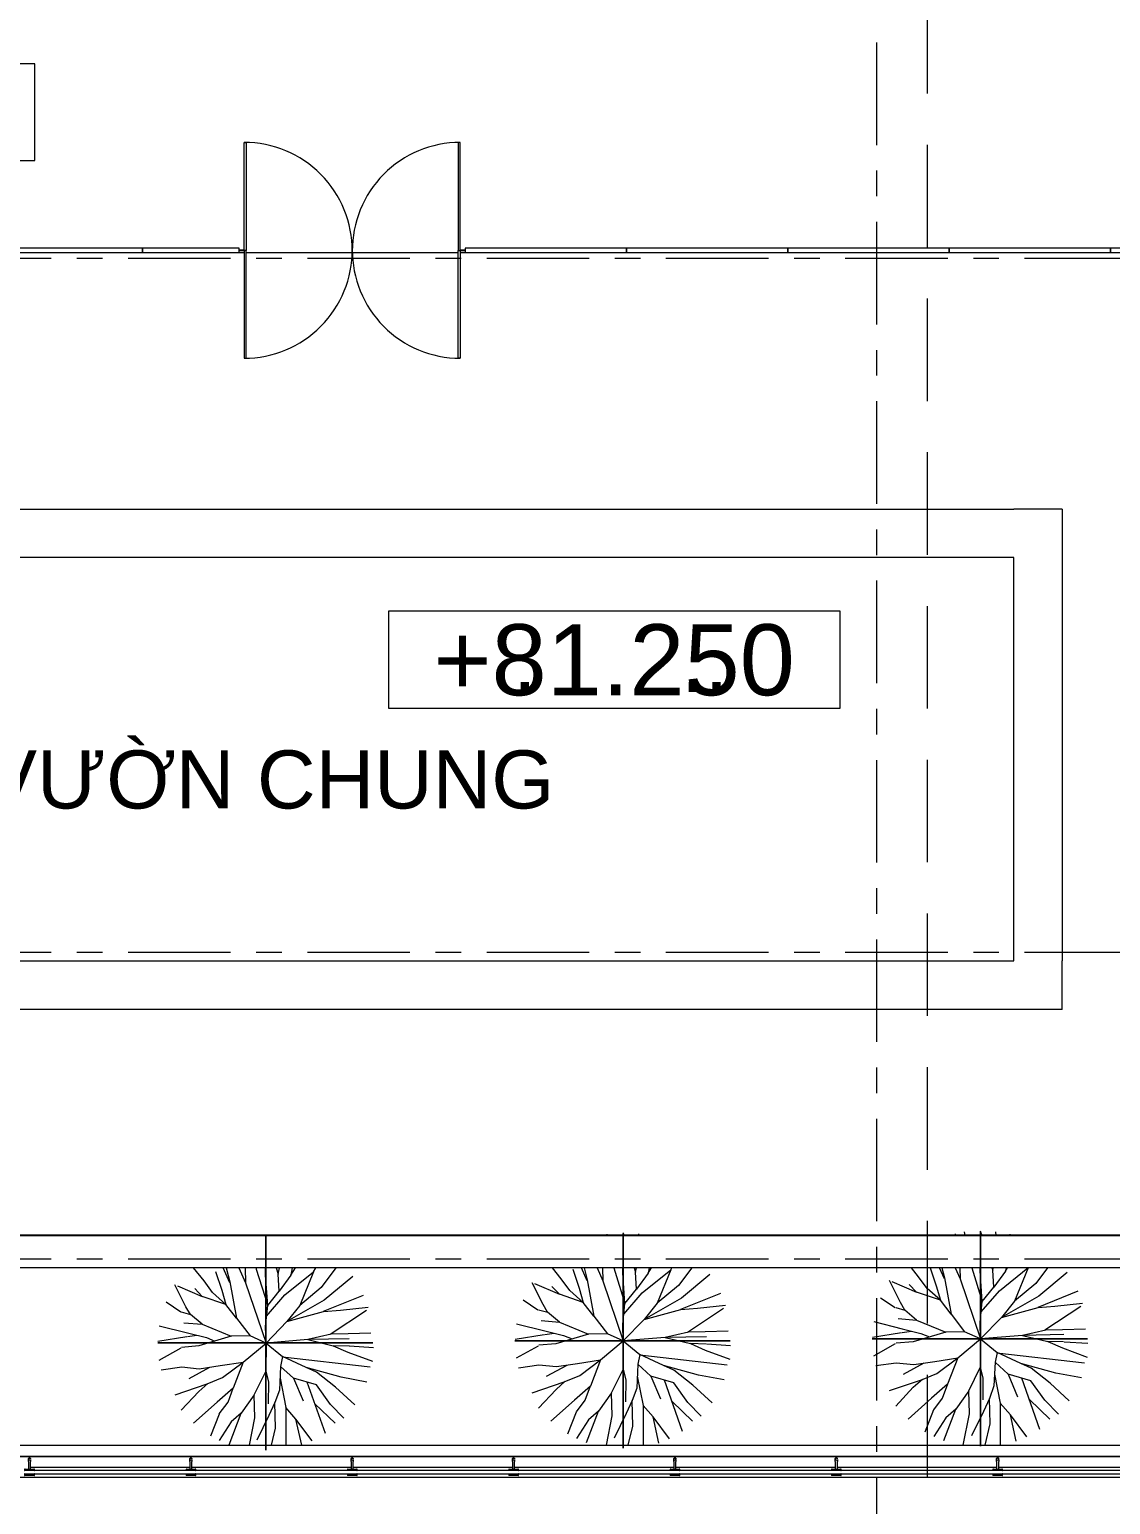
# Model space of a CAD drawing. Header units: millimetres. Extents: x -20144 to 117103, y -11426 to 48263.
# Drawn here: x 82750 to 89451, y 23430 to 32568 of the extents above; entities that cross this region are included whole.
import ezdxf
from ezdxf.enums import TextEntityAlignment as Align

# ---------------------------------------------------------------- set-up
doc = ezdxf.new("R2010")
doc.units = ezdxf.units.MM
doc.linetypes.add('Grid Line', pattern=[22.225, 12.7, -3.175, 3.175, -3.175])
doc.linetypes.add('HIDDEN2', pattern=[4.7625, 3.175, -1.5875])
for name, color, linetype, lineweight in [('CHU', 181, 'Continuous', 5), ('CUA', 31, 'Continuous', 9), ('KI-HIEU-1', 151, 'Continuous', 9), ('KINH', 152, 'Continuous', 5), ('L-SITE', 91, 'Continuous', 5), ('NET THAY 1', 41, 'Continuous', 5), ('NET THAY 2', 55, 'Continuous', 5), ('NET-THAY', 2, 'Continuous', 15), ('TRUC', 225, 'Continuous', 5)]:
    doc.layers.add(name, color=color, linetype=linetype, lineweight=lineweight)
doc.styles.add('Arial', font='arial.ttf', dxfattribs={"height": 476.25})
doc.styles.add('Arial_4', font='arial.ttf', dxfattribs={"height": 360})

# ---------------------------------------------------------------- blocks, each defined once
blk = doc.blocks.new('*U631')
at = {"color": 7, "ltscale": 30, "true_color": 0xffffff, "insert": (520, 350), "char_height": 200, "attachment_point": 5, "bg_fill": 3, "box_fill_scale": 1.25, "bg_fill_color": 256, "bg_fill_true_color": 13158600, "bg_fill_transparency": 0}
blk.add_mtext('\\A1;.      ..', dxfattribs=at)
blk.add_lwpolyline([(-200, 200), (1200, 200), (1200, 500), (-200, 500)], close=True)
at = {"color": 7, "style": 'Arial'}
blk.add_attdef('±0.000', text='', height=220, dxfattribs=at).set_placement((500, 350), align=Align.MIDDLE)
blk = doc.blocks.new('Railing - NBS_RailInfillPnl_Post-721024-MẶT BẰNG TẦNG 23')
at = {"layer": 'NET THAY 2'}
for p, q in [((-13, -5), (-13, 5)), ((13, 5), (13, -5))]:
    blk.add_line(p, q, dxfattribs=at)
blk = doc.blocks.new('Railing - Railing-541580-MẶT BẰNG TẦNG 23')
at = {"layer": 'NET THAY 1'}
for p, q in [((22750.5, 23726.9), (5825.3, 23726.9)), ((5825.3, 23726.9), (22750.5, 23726.9)), ((5825.3, 23599.9), (22750.5, 23599.9)), ((12743.8, 23659.9), (11757.1, 23659.9)), ((13743.8, 23659.9), (12757.1, 23659.9)), ((14743.8, 23659.9), (13757.1, 23659.9)), ((15743.8, 23659.9), (14757.1, 23659.9)), ((16743.8, 23659.9), (15757.1, 23659.9)), ((17743.8, 23659.9), (16757.1, 23659.9)), ((18743.8, 23659.9), (17757.1, 23659.9))]:
    blk.add_line(p, q, dxfattribs=at)
at = {"rotation": 270}
for p in [(12172.3, 23629.9), (14287.9, 23629.9), (16403.6, 23629.9)]:
    blk.add_blockref('Railing - NBS_RailInfillPnl_Post-721024-MẶT BẰNG TẦNG 23', p, dxfattribs=at)
blk = doc.blocks.new('Top Rail Type - Top Rail_Internal_-541583-MẶT BẰNG TẦNG 23')
at = {"layer": 'NET THAY 1'}
for p, q in [((12724.5, 23640.7), (11776.5, 23640.7)), ((11779.5, 23619.2), (12721.5, 23619.2)), ((13724.5, 23640.7), (12776.5, 23640.7)), ((12779.5, 23619.2), (13721.5, 23619.2)), ((14724.5, 23640.7), (13776.5, 23640.7)), ((13779.5, 23619.2), (14721.5, 23619.2)), ((15724.5, 23640.7), (14776.5, 23640.7)), ((14779.5, 23619.2), (15721.5, 23619.2)), ((16724.5, 23640.7), (15776.5, 23640.7)), ((15779.5, 23619.2), (16721.5, 23619.2)), ((17724.5, 23640.7), (16776.5, 23640.7)), ((16779.5, 23619.2), (17721.5, 23619.2)), ((18724.5, 23640.7), (17776.5, 23640.7)), ((17779.5, 23619.2), (18721.5, 23619.2))]:
    blk.add_line(p, q, dxfattribs=at)
blk = doc.blocks.new('ALB-RAILING 32 - ALB-BALUSTER-V86-MẶT BẰNG TẦNG 23')
at = {"layer": 'NET THAY 1'}
for p, q in [((-30, 101.1), (-30, 91.9)), ((-30, 101.1), (30, 101.1)), ((-29, 101.1), (-30, 101.1)), ((-30, 91.9), (-29, 91.9)), ((30, 91.9), (-30, 91.9)), ((30, 101.1), (29, 101.1)), ((29, 91.9), (30, 91.9)), ((30, 91.9), (30, 101.1)), ((-30, 70.4), (-30, 63.2)), ((-30, 70.4), (30, 70.4)), ((-29, 70.4), (-30, 70.4)), ((-30, 63.2), (-26, 63.2)), ((30, 63.2), (-30, 63.2)), ((-7, 63.2), (-7, 15)), ((7, 15), (7, 63.2)), ((26, 63.2), (30, 63.2)), ((30, 70.4), (29, 70.4)), ((30, 63.2), (30, 70.4))]:
    blk.add_line(p, q, dxfattribs=at)
at = {"layer": 'NET THAY 1', "flags": 128}
for points in [[(-7, 1.4), (-7, 1.7), (-7, 2), (-7, 2.3), (-7, 2.6), (-7, 3), (-7, 3.3), (-7, 3.7), (-7, 4.1), (-7, 4.5), (-7, 5), (-7, 5.4), (-7, 5.9), (-7, 6.4), (-7, 6.9), (-7, 7.4), (-7, 7.9), (-7, 8.5), (-7, 9), (-7, 9.6), (-7, 10.1), (-7, 10.7), (-7, 11.3), (-7, 11.9), (-7, 12.5), (-7, 13), (-7, 13.6), (-7, 14.2), (-7, 14.8), (-7, 15)], [(7, 0), (7, -0.3), (7, -0.6), (6.9, -0.8), (6.9, -1.1), (6.9, -1.4), (6.8, -1.7)], [(7, 15), (7, 14.4), (7, 13.8), (7, 13.2), (7, 12.6), (7, 12), (7, 11.4), (7, 10.9), (7, 10.3), (7, 9.7), (7, 9.2), (7, 8.6), (7, 8.1), (7, 7.5), (7, 7), (7, 6.5), (7, 6), (7, 5.6), (7, 5.1), (7, 4.7), (7, 4.2), (7, 3.8), (7, 3.4), (7, 3.1), (7, 2.7)], [(-3, -6.3), (-3.2, -6.2), (-3.5, -6.1), (-3.7, -5.9), (-4, -5.8), (-4.2, -5.6), (-4.4, -5.4), (-4.6, -5.3), (-4.8, -5.1), (-5, -4.9), (-5.2, -4.7), (-5.4, -4.5), (-5.6, -4.2), (-5.7, -4), (-5.9, -3.8), (-6, -3.5), (-6.2, -3.3), (-6.3, -3), (-6.4, -2.8), (-6.5, -2.5), (-6.6, -2.3), (-6.7, -2), (-6.8, -1.7), (-6.8, -1.5), (-6.9, -1.2)], [(0, -7), (-0.3, -7), (-0.6, -7), (-0.8, -6.9), (-1.1, -6.9), (-1.4, -6.9), (-1.7, -6.8)], [(6.6, -2.5), (6.4, -2.7), (6.3, -3), (6.2, -3.2), (6.1, -3.5), (5.9, -3.7), (5.8, -4), (5.6, -4.2), (5.4, -4.4), (5.3, -4.6), (5.1, -4.8), (4.9, -5), (4.7, -5.2), (4.5, -5.4), (4.2, -5.6), (4, -5.7), (3.8, -5.9), (3.5, -6), (3.3, -6.2), (3, -6.3), (2.8, -6.4), (2.5, -6.5), (2.3, -6.6), (2, -6.7), (1.7, -6.8), (1.5, -6.8), (1.2, -6.9), (0.9, -6.9), (0.6, -7), (0.4, -7), (0.1, -7), (0, -7)]]:
    blk.add_lwpolyline(points, dxfattribs=at)
at = {"layer": 'NET THAY 1'}
for start, end in [(90, 270), (270, 90)]:
    blk.add_arc((0, 0), 7, start, end, dxfattribs=at)
blk = doc.blocks.new('System Panel - Glazed-574536-MẶT BẰNG TẦNG 23')
at = {"layer": 'KINH', "lineweight": 9}
for p, q in [((500, 12.7), (-500, 12.7)), ((-500, 12.7), (-500, -12.7)), ((500, -12.7), (500, 12.7)), ((-500, -12.7), (500, -12.7))]:
    blk.add_line(p, q, dxfattribs=at)
blk = doc.blocks.new('CUA KINH BAN LE SAN MO 2 HUONG - Type 1-574542-MẶT BẰNG TẦNG 23')
at = {"layer": 'CUA'}
for p, q in [((-669, 668.5), (-657, 668.5)), ((-669, 0), (-669, 668.5)), ((-657, 668.5), (-657, 0)), ((657, 668.5), (657, 0)), ((669, 668.5), (657, 668.5)), ((669, 0), (669, 668.5)), ((-657, 0), (-669, 0)), ((-669, 0), (-669, -668.5)), ((-657, 0), (-669, 0)), ((-657, -668.5), (-657, 0)), ((657, 0), (669, 0)), ((657, -668.5), (657, 0)), ((657, 0), (669, 0)), ((669, 0), (669, -668.5)), ((-669, -668.5), (-657, -668.5)), ((669, -668.5), (657, -668.5))]:
    blk.add_line(p, q, dxfattribs=at)
at = {"layer": 'CUA', "lineweight": 5}
for p, q in [((-670, 0.5), (-700, 0.5)), ((-700, 0.5), (-700, -0.5)), ((-670, -0.5), (-670, 0.5)), ((700, 0.5), (670, 0.5)), ((670, 0.5), (670, -0.5)), ((700, -0.5), (700, 0.5)), ((-700, -0.5), (-670, -0.5)), ((670, -0.5), (700, -0.5))]:
    blk.add_line(p, q, dxfattribs=at)
for centre, start, end in [((-669, 0), 359.5, 90), ((669, 0), 90, 180.5), ((-669, 0), 270, 0.5), ((669, 0), 179.5, 270)]:
    blk.add_arc(centre, 668.5, start, end, dxfattribs=at)
blk = doc.blocks.new('System Panel - Glazed-574563-MẶT BẰNG TẦNG 23')
at = {"layer": 'KINH', "lineweight": 9}
for p, q in [((300, 12.7), (-300, 12.7)), ((-300, 12.7), (-300, -12.7)), ((300, -12.7), (300, 12.7)), ((-300, -12.7), (300, -12.7))]:
    blk.add_line(p, q, dxfattribs=at)
blk = doc.blocks.new('CAY XANH 1 - new block_dwg_110_植栽_中_高木 - 落葉1_φ4000_H5500-1445069-IDEA-4th Storey - Detail-V128-MẶT BẰNG TẦNG 23')
at = {"layer": 'L-SITE'}
for p, q in [((-5, 2000), (-1, 1988)), ((-667, 1111), (-793, 1392)), ((-387, 1392), (-379, 1110)), ((879, 1317), (625, 696)), ((1796, 880), (1057, 580)), ((-1850, 759), (-1578, 578)), ((-1570, 578), (-1398, 529)), ((1855, 599), (1188, 159)), ((-2000, 33), (-1462, 119)), ((-1453, 121), (-1278, 144)), ((-1975, -315), (-1571, -88)), ((1923, -449), (303, -262)), ((1984, -88), (1545, -58)), ((-1423, -653), (-1041, -445)), ((1097, -1672), (762, -724)), ((-1024, -1718), (-864, -1308)), ((1278, -1483), (902, -1122)), ((855, -1808), (552, -1405))]:
    blk.add_line(p, q, dxfattribs=at)
at = {"layer": 'L-SITE', "flags": 128}
for points in [[(-735, 1392), (-670, 1129), (-546, 458), (-743, 713), (-989, 932), (-1147, 1149), (-1341, 1392)], [(-503, 1392), (-379, 1110), (0, 0), (-295, 133)], [(-186, 1392), (-181, 1368), (30, 691), (242, 956)], [(1939, 182), (1516, 167), (1206, 162), (773, 64), (0, 0), (-10, 303), (30, 691), (-10, 1257), (-10, 1392)], [(1293, 1392), (1021, 1024), (625, 696), (384, 396), (0, 0), (305, -251), (268, -432)], [(10, 497), (348, 890), (879, 1317), (919, 1392)], [(187, 1392), (224, 1272), (250, 1392)], [(484, 1392), (459, 1252), (542, 1392)], [(-934, 1324), (-819, 978), (-743, 713), (-1182, 862)], [(459, 1252), (242, 956), (224, 1272)], [(1602, 1227), (1074, 790), (384, 396), (1064, 582), (1374, 607), (1887, 662)], [(-1522, 376), (-1182, 348), (-1399, 530), (-1482, 672), (-1685, 1077)], [(-1640, 1059), (-1182, 862), (-1319, 1008)], [(-1974, 319), (-1451, 187), (-1104, 101), (-945, 37)], [(-1182, 348), (-645, 125), (-1245, -52), (-1564, -80)], [(-546, 458), (-295, 133), (-645, 125)], [(-1683, -957), (-1092, -755), (-807, -637), (-423, -352), (0, 0), (-5, -527)], [(1538, 78), (773, 64), (1241, -50)], [(1865, -721), (1389, -632), (743, -453), (305, -251)], [(1534, -57), (1241, -50), (1512, -168), (1971, -338)], [(-1938, -494), (-1560, -440), (-1235, -475), (-846, -416), (-423, -352), (-610, -834), (-905, -1095), (-1342, -1483)], [(-217, -960), (-5, -527), (44, -720), (39, -1126)], [(508, -651), (268, -432), (248, -870), (165, -1101)], [(1640, -1145), (1284, -817), (935, -541), (743, -453)], [(-1567, -1243), (-1244, -895), (-1077, -745)], [(258, -651), (365, -1191), (365, -1890)], [(1438, -1391), (1191, -1135), (931, -773), (508, -651), (685, -1070)], [(-867, -1310), (-703, -1095), (-608, -832)], [(-305, -1890), (-207, -1385), (-217, -960), (-458, -1297)], [(-682, -1880), (-458, -1297), (-645, -1459), (-866, -1803)], [(101, -1890), (175, -1573), (165, -1101), (52, -1342), (-170, -1795)], [(659, -1888), (552, -1405), (365, -1191)]]:
    blk.add_lwpolyline(points, dxfattribs=at)
blk = doc.blocks.new('CAY XANH 1 - new block_dwg-V129-MẶT BẰNG TẦNG 23')
at = {"xscale": 0.5, "yscale": 0.5, "zscale": 0.5}
blk.add_blockref('CAY XANH 1 - new block_dwg_110_植栽_中_高木 - 落葉1_φ4000_H5500-1445069-IDEA-4th Storey - Detail-V128-MẶT BẰNG TẦNG 23', (-494874, 495980), dxfattribs=at)
blk = doc.blocks.new('CAY XANH 1 - CAY XANH_dwg-714093-MẶT BẰNG TẦNG 23')
at = {"layer": 'L-SITE'}
for p, q in [((28746.5, 0), (28733, 0)), ((28788.3, 0), (28770.7, 0)), ((28931.4, 0), (28921.9, 0)), ((29155.3, 0), (29164.1, 0))]:
    blk.add_line(p, q, dxfattribs=at)
at = {"layer": 'L-SITE', "flags": 128}
for points in [[(28694.1, 0), (28684.6, 0), (28661.3, 0), (28659.4, 0), (28644, 0), (28634.5, 0), (28611.2, 0), (28603.7, 0), (28594.2, 0), (28603.7, 0), (28609.6, 0), (28592.2, 0), (28570.9, 0), (28578.4, 0), (28603.7, 0), (28662, 0), (28642.6, 0), (28600.1, 0), (28579.1, 0), (28609.9, 0), (28604, 0), (28575.2, 0), (28563.7, 0), (28584.7, 0), (28609.9, 0), (28613.8, 0), (28600.1, 0), (28611.8, 0), (28638.7, 0), (28677.6, 0), (28708.4, 0), (28713.9, 0), (28725.7, 0), (28715.9, 0), (28712.3, 0), (28702.5, 0), (28691, 0), (28706.4, 0), (28731.3, 0), (28735.2, 0), (28750.6, 0), (28756.5, 0), (28781.4, 0), (28806.3, 0), (28821.7, 0), (28833.5, 0), (28837.1, 0), (28862.3, 0), (28883.3, 0), (28898.7, 0), (28916, 0), (28931.4, 0)], [(28647.5, 0), (28660.7, 0), (28678.3, 0), (28673.9, 0), (28669.5, 0), (28647.5, 0)], [(29039.2, 0), (29014.3, 0), (28989.4, 0), (28974, 0), (28975.7, 0), (28958.6, 0), (28943.2, 0), (28925.9, 0), (28918, 0), (28931.4, 0), (28920, 0), (28895.1, 0), (28877.7, 0), (28821.5, 0), (28814, 0), (28794.6, 0), (28769.7, 0), (28707.5, 0), (28715.4, 0), (28722.9, 0), (28717.3, 0), (28707.5, 0), (28702, 0), (28694.1, 0)], [(28752.4, 0), (28737, 0), (28715.7, 0)], [(28715.7, 0), (28725.2, 0), (28721.6, 0), (28735, 0), (28740.6, 0), (28746.5, 0), (28765.8, 0), (28752.4, 0)], [(28733, 0), (28738.9, 0), (28756, 0), (28765.8, 0), (28771.4, 0), (28775.3, 0), (28781.2, 0), (28788.7, 0), (28792.7, 0), (28732.7, 0)], [(28732.7, 0), (28740.3, 0), (28815.9, 0), (28825.4, 0), (28881.6, 0), (28895.1, 0), (28898.7, 0), (28889.2, 0), (28895.1, 0), (28904.6, 0), (28921.9, 0), (28927.8, 0)], [(28763.8, 0), (28748.4, 0), (28746.5, 0)], [(28785.1, 0), (28788.7, 0), (28790.7, 0), (28785.1, 0), (28763.8, 0)], [(28770.7, 0), (28768.5, 0), (28779.5, 0), (28788.3, 0)], [(28817.6, 0), (28796.6, 0), (28785.1, 0)], [(28921.9, 0), (28908.5, 0), (28910.5, 0), (28893.1, 0), (28898.7, 0), (28893.1, 0), (28867.9, 0), (28812, 0)], [(28812, 0), (28823.5, 0), (28817.6, 0)], [(28927.8, 0), (28939.3, 0), (28941.3, 0), (28946.8, 0), (28956.7, 0), (28933.4, 0), (28921.9, 0), (28931.4, 0), (28946.8, 0), (28962.2, 0), (28970.1, 0), (28981.6, 0), (28995, 0)], [(29091.3, 0), (29110.6, 0), (29116.2, 0), (29106.7, 0), (29089.3, 0), (29081.8, 0), (29072, 0), (29058.5, 0), (29037.2, 0), (29033.6, 0), (29018.2, 0), (29008.4, 0), (29002.8, 0), (28997, 0), (28983.5, 0), (28966.2, 0), (28958.6, 0), (28956.7, 0), (28939.3, 0), (28921.9, 0)], [(28921.9, 0), (28931.4, 0), (28933.4, 0), (28943.2, 0), (28956.7, 0), (28954.7, 0), (28958.6, 0), (28975.7, 0), (28981.6, 0), (28987.5, 0), (29004.8, 0), (29037.2, 0), (29047.1, 0), (29053, 0), (29041.2, 0), (29043.1, 0), (29051, 0), (29068.4, 0)], [(28995, 0), (29010.4, 0), (29025.8, 0), (29020.2, 0), (29006.5, 0)], [(29006.5, 0), (29025.8, 0), (29029.7, 0), (29018.2, 0), (29025.8, 0), (29045.1, 0), (29053, 0), (29062.5, 0), (29070, 0), (29083.8, 0), (29108.7, 0), (29114.5, 0)], [(29312.7, 0), (29293.4, 0), (29302.9, 0), (29316.3, 0), (29320.3, 0), (29302.9, 0), (29285.5, 0), (29262.6, 0), (29270.1, 0), (29304.9, 0), (29312.7, 0), (29304.9, 0), (29297.3, 0), (29281.9, 0), (29327.3, 0), (29348.6, 0), (29330.1, 0), (29343.5, 0), (29390.9, 0), (29381.4, 0), (29362, 0), (29366, 0), (29373.5, 0), (29352.5, 0), (29344.7, 0), (29331.2, 0), (29311.9, 0), (29298.5, 0), (29229.9, 0), (29212.5, 0), (29205, 0), (29176.1, 0), (29168.3, 0), (29150.9, 0), (29145.3, 0), (29160.7, 0), (29174.2, 0), (29170.2, 0), (29152.9, 0), (29145.3, 0), (29102.8, 0), (29106.7, 0), (29070, 0), (29043.1, 0), (29037.2, 0)], [(29037.2, 0), (29058.5, 0), (29072, 0), (29087.4, 0), (29099.2, 0), (29089.3, 0), (29075.9, 0), (29068.4, 0), (29104.7, 0), (29116.2, 0)], [(29116.2, 0), (29091.3, 0), (29083.8, 0), (29070, 0), (29049, 0), (29039.2, 0)], [(29068.4, 0), (29056.6, 0), (29060.5, 0), (29112.3, 0), (29147, 0), (29158.4, 0), (29135.5, 0), (29131.6, 0), (29147, 0), (29162.4, 0), (29169.9, 0), (29187.3, 0), (29195.1, 0), (29222, 0), (29233.5, 0), (29256.7, 0), (29210.9, 0), (29220.4, 0), (29208.6, 0), (29224, 0), (29237.7, 0), (29247.2, 0), (29260.6, 0), (29268.5, 0), (29283.9, 0), (29299.3, 0), (29312.7, 0)], [(29114.5, 0), (29100.8, 0), (29091.3, 0)], [(29160.7, 0), (29147, 0), (29133.5, 0), (29139.4, 0), (29162.4, 0), (29170.2, 0), (29154.8, 0)], [(29164.1, 0), (29172.9, 0), (29179.5, 0), (29192.7, 0), (29186.1, 0), (29150.9, 0), (29144.3, 0), (29137.8, 0), (29144.3, 0), (29155.3, 0)], [(29154.8, 0), (29162.4, 0), (29181.7, 0), (29191.5, 0), (29185.6, 0), (29212.5, 0), (29224, 0), (29205, 0), (29199.1, 0), (29177.8, 0), (29179.7, 0)], [(29179.7, 0), (29174.2, 0), (29160.7, 0)], [(29221.3, 0), (29199.3, 0), (29186.1, 0), (29199.3, 0)], [(29199.3, 0), (29210.3, 0), (29230.1, 0), (29241.1, 0), (29283.4, 0), (29301, 0), (29296.6, 0), (29238.9, 0), (29241.1, 0), (29225.7, 0), (29221.3, 0)]]:
    blk.add_lwpolyline(points, dxfattribs=at)
for points in [[(28645.7, 0), (28641.3, 0), (28706.9, 0), (28676.5, 0), (28672.1, 0), (28685.3, 0), (28676.5, 0)], [(28690.8, 0), (28669.5, 0), (28662, 0), (28675.4, 0), (28681, 0), (28698.3, 0), (28700.3, 0)], [(28737.7, 0), (28750.9, 0), (28759.7, 0), (28755.3, 0), (28737.7, 0), (28711.3, 0), (28700.3, 0), (28698.1, 0), (28715.7, 0), (28717.9, 0), (28722.3, 0), (28739.9, 0)], [(28785.9, 0), (28783.7, 0), (28768.3, 0), (28757.3, 0), (28752.9, 0), (28748.5, 0), (28768.3, 0), (28777.1, 0)], [(28904.6, 0), (28915.6, 0), (28871.6, 0), (28805.9, 0), (28810.3, 0), (28803.7, 0), (28873.8, 0), (28882.6, 0)], [(28871.6, 0), (28858.4, 0), (28851.8, 0), (28862.8, 0)], [(28898, 0), (28909, 0), (28928.8, 0), (28931, 0), (28935.4, 0), (28942, 0), (28931, 0), (28909, 0), (28880.4, 0)], [(28926.6, 0), (28942, 0), (28957.4, 0), (28950.8, 0), (28975, 0), (28957.4, 0), (28948.6, 0), (28915.6, 0)], [(28970.6, 0), (28975, 0), (28957.4, 0), (28942, 0), (28955.2, 0), (28950.8, 0)], [(29036.6, 0), (29043.2, 0), (29045.4, 0), (29025.6, 0), (29023.4, 0)], [(29118, 0), (29115.8, 0), (29135.6, 0), (29140, 0), (29129, 0)], [(29157.5, 0), (29161.9, 0), (29190.5, 0), (29194.9, 0), (29192.7, 0), (29205.9, 0), (29225.7, 0), (29219.1, 0), (29205.9, 0), (29203.7, 0), (29192.7, 0), (29164.1, 0)], [(29287, 0), (29239.4, 0), (29231.8, 0), (29294.6, 0), (29300.5, 0), (29319.8, 0), (29304.4, 0)]]:
    blk.add_lwpolyline(points, close=True, dxfattribs=at)
blk = doc.blocks.new('CAY XANH 1 - CAY XANH_dwg-714092-MẶT BẰNG TẦNG 23')
at = {"layer": 'L-SITE'}
for p, q in [((0, -28746.5), (0, -28733)), ((0, -28788.3), (0, -28770.7)), ((0, -28931.4), (0, -28921.9)), ((0, -29155.3), (0, -29164.1))]:
    blk.add_line(p, q, dxfattribs=at)
at = {"layer": 'L-SITE', "flags": 128}
for points in [[(0, -28694.1), (0, -28684.6), (0, -28661.3), (0, -28659.4), (0, -28644), (0, -28634.5), (0, -28611.2), (0, -28603.7), (0, -28594.2), (0, -28603.7), (0, -28609.6), (0, -28592.2), (0, -28570.9), (0, -28578.4), (0, -28603.7), (0, -28662), (0, -28642.6), (0, -28600.1), (0, -28579.1), (0, -28609.9), (0, -28604), (0, -28575.2), (0, -28563.7), (0, -28584.7), (0, -28609.9), (0, -28613.8), (0, -28600.1), (0, -28611.8), (0, -28638.7), (0, -28677.6), (0, -28708.4), (0, -28713.9), (0, -28725.7), (0, -28715.9), (0, -28712.3), (0, -28702.5), (0, -28691), (0, -28706.4), (0, -28731.3), (0, -28735.2), (0, -28750.6), (0, -28756.5), (0, -28781.4), (0, -28806.3), (0, -28821.7), (0, -28833.5), (0, -28837.1), (0, -28862.3), (0, -28883.3), (0, -28898.7), (0, -28916), (0, -28931.4)], [(0, -28647.5), (0, -28660.7), (0, -28678.3), (0, -28673.9), (0, -28669.5), (0, -28647.5)], [(0, -29039.2), (0, -29014.3), (0, -28989.4), (0, -28974), (0, -28975.7), (0, -28958.6), (0, -28943.2), (0, -28925.9), (0, -28918), (0, -28931.4), (0, -28920), (0, -28895.1), (0, -28877.7), (0, -28821.5), (0, -28814), (0, -28794.6), (0, -28769.7), (0, -28707.5), (0, -28715.4), (0, -28722.9), (0, -28717.3), (0, -28707.5), (0, -28702), (0, -28694.1)], [(0, -28752.4), (0, -28737), (0, -28715.7)], [(0, -28715.7), (0, -28725.2), (0, -28721.6), (0, -28735), (0, -28740.6), (0, -28746.5), (0, -28765.8), (0, -28752.4)], [(0, -28733), (0, -28738.9), (0, -28756), (0, -28765.8), (0, -28771.4), (0, -28775.3), (0, -28781.2), (0, -28788.7), (0, -28792.7), (0, -28732.7)], [(0, -28732.7), (0, -28740.3), (0, -28815.9), (0, -28825.4), (0, -28881.6), (0, -28895.1), (0, -28898.7), (0, -28889.2), (0, -28895.1), (0, -28904.6), (0, -28921.9), (0, -28927.8)], [(0, -28763.8), (0, -28748.4), (0, -28746.5)], [(0, -28785.1), (0, -28788.7), (0, -28790.7), (0, -28785.1), (0, -28763.8)], [(0, -28770.7), (0, -28768.5), (0, -28779.5), (0, -28788.3)], [(0, -28817.6), (0, -28796.6), (0, -28785.1)], [(0, -28921.9), (0, -28908.5), (0, -28910.5), (0, -28893.1), (0, -28898.7), (0, -28893.1), (0, -28867.9), (0, -28812)], [(0, -28812), (0, -28823.5), (0, -28817.6)], [(0, -28927.8), (0, -28939.3), (0, -28941.3), (0, -28946.8), (0, -28956.7), (0, -28933.4), (0, -28921.9), (0, -28931.4), (0, -28946.8), (0, -28962.2), (0, -28970.1), (0, -28981.6), (0, -28995)], [(0, -29091.3), (0, -29110.6), (0, -29116.2), (0, -29106.7), (0, -29089.3), (0, -29081.8), (0, -29072), (0, -29058.5), (0, -29037.2), (0, -29033.6), (0, -29018.2), (0, -29008.4), (0, -29002.8), (0, -28997), (0, -28983.5), (0, -28966.2), (0, -28958.6), (0, -28956.7), (0, -28939.3), (0, -28921.9)], [(0, -28921.9), (0, -28931.4), (0, -28933.4), (0, -28943.2), (0, -28956.7), (0, -28954.7), (0, -28958.6), (0, -28975.7), (0, -28981.6), (0, -28987.5), (0, -29004.8), (0, -29037.2), (0, -29047.1), (0, -29053), (0, -29041.2), (0, -29043.1), (0, -29051), (0, -29068.4)], [(0, -28995), (0, -29010.4), (0, -29025.8), (0, -29020.2), (0, -29006.5)], [(0, -29006.5), (0, -29025.8), (0, -29029.7), (0, -29018.2), (0, -29025.8), (0, -29045.1), (0, -29053), (0, -29062.5), (0, -29070), (0, -29083.8), (0, -29108.7), (0, -29114.5)], [(0, -29312.7), (0, -29293.4), (0, -29302.9), (0, -29316.3), (0, -29320.3), (0, -29302.9), (0, -29285.5), (0, -29262.6), (0, -29270.1), (0, -29304.9), (0, -29312.7), (0, -29304.9), (0, -29297.3), (0, -29281.9), (0, -29327.3), (0, -29348.6), (0, -29330.1), (0, -29343.5), (0, -29390.9), (0, -29381.4), (0, -29362), (0, -29366), (0, -29373.5), (0, -29352.5), (0, -29344.7), (0, -29331.2), (0, -29311.9), (0, -29298.5), (0, -29229.9), (0, -29212.5), (0, -29205), (0, -29176.1), (0, -29168.3), (0, -29150.9), (0, -29145.3), (0, -29160.7), (0, -29174.2), (0, -29170.2), (0, -29152.9), (0, -29145.3), (0, -29102.8), (0, -29106.7), (0, -29070), (0, -29043.1), (0, -29037.2)], [(0, -29037.2), (0, -29058.5), (0, -29072), (0, -29087.4), (0, -29099.2), (0, -29089.3), (0, -29075.9), (0, -29068.4), (0, -29104.7), (0, -29116.2)], [(0, -29116.2), (0, -29091.3), (0, -29083.8), (0, -29070), (0, -29049), (0, -29039.2)], [(0, -29068.4), (0, -29056.6), (0, -29060.5), (0, -29112.3), (0, -29147), (0, -29158.4), (0, -29135.5), (0, -29131.6), (0, -29147), (0, -29162.4), (0, -29169.9), (0, -29187.3), (0, -29195.1), (0, -29222), (0, -29233.5), (0, -29256.7), (0, -29210.9), (0, -29220.4), (0, -29208.6), (0, -29224), (0, -29237.7), (0, -29247.2), (0, -29260.6), (0, -29268.5), (0, -29283.9), (0, -29299.3), (0, -29312.7)], [(0, -29114.5), (0, -29100.8), (0, -29091.3)], [(0, -29160.7), (0, -29147), (0, -29133.5), (0, -29139.4), (0, -29162.4), (0, -29170.2), (0, -29154.8)], [(0, -29164.1), (0, -29172.9), (0, -29179.5), (0, -29192.7), (0, -29186.1), (0, -29150.9), (0, -29144.3), (0, -29137.8), (0, -29144.3), (0, -29155.3)], [(0, -29154.8), (0, -29162.4), (0, -29181.7), (0, -29191.5), (0, -29185.6), (0, -29212.5), (0, -29224), (0, -29205), (0, -29199.1), (0, -29177.8), (0, -29179.7)], [(0, -29179.7), (0, -29174.2), (0, -29160.7)], [(0, -29221.3), (0, -29199.3), (0, -29186.1), (0, -29199.3)], [(0, -29199.3), (0, -29210.3), (0, -29230.1), (0, -29241.1), (0, -29283.4), (0, -29301), (0, -29296.6), (0, -29238.9), (0, -29241.1), (0, -29225.7), (0, -29221.3)]]:
    blk.add_lwpolyline(points, dxfattribs=at)
for points in [[(0, -28645.7), (0, -28641.3), (0, -28706.9), (0, -28676.5), (0, -28672.1), (0, -28685.3), (0, -28676.5)], [(0, -28690.8), (0, -28669.5), (0, -28662), (0, -28675.4), (0, -28681), (0, -28698.3), (0, -28700.3)], [(0, -28737.7), (0, -28750.9), (0, -28759.7), (0, -28755.3), (0, -28737.7), (0, -28711.3), (0, -28700.3), (0, -28698.1), (0, -28715.7), (0, -28717.9), (0, -28722.3), (0, -28739.9)], [(0, -28785.9), (0, -28783.7), (0, -28768.3), (0, -28757.3), (0, -28752.9), (0, -28748.5), (0, -28768.3), (0, -28777.1)], [(0, -28904.6), (0, -28915.6), (0, -28871.6), (0, -28805.9), (0, -28810.3), (0, -28803.7), (0, -28873.8), (0, -28882.6)], [(0, -28871.6), (0, -28858.4), (0, -28851.8), (0, -28862.8)], [(0, -28898), (0, -28909), (0, -28928.8), (0, -28931), (0, -28935.4), (0, -28942), (0, -28931), (0, -28909), (0, -28880.4)], [(0, -28926.6), (0, -28942), (0, -28957.4), (0, -28950.8), (0, -28975), (0, -28957.4), (0, -28948.6), (0, -28915.6)], [(0, -28970.6), (0, -28975), (0, -28957.4), (0, -28942), (0, -28955.2), (0, -28950.8)], [(0, -29036.6), (0, -29043.2), (0, -29045.4), (0, -29025.6), (0, -29023.4)], [(0, -29118), (0, -29115.8), (0, -29135.6), (0, -29140), (0, -29129)], [(0, -29157.5), (0, -29161.9), (0, -29190.5), (0, -29194.9), (0, -29192.7), (0, -29205.9), (0, -29225.7), (0, -29219.1), (0, -29205.9), (0, -29203.7), (0, -29192.7), (0, -29164.1)], [(0, -29287), (0, -29239.4), (0, -29231.8), (0, -29294.6), (0, -29300.5), (0, -29319.8), (0, -29304.4)]]:
    blk.add_lwpolyline(points, close=True, dxfattribs=at)
blk = doc.blocks.new('CAY XANH 1 - CAY XANH 1-V130-MẶT BẰNG TẦNG 23')
for name, p, xscale, yscale, zscale in [('CAY XANH 1 - new block_dwg-V129-MẶT BẰNG TẦNG 23', (331762.8, -332503.6), 0.6703958691910499, 0.6703958691910499, 0.6703958691910499), ('CAY XANH 1 - CAY XANH_dwg-714092-MẶT BẰNG TẦNG 23', (0, 46610), 1.608504446305672, 1.608504446305672, 1.608504446305672), ('CAY XANH 1 - CAY XANH_dwg-714093-MẶT BẰNG TẦNG 23', (-46720.7, 0), 1.612196637345681, 1.612196637345681, 1.612196637345681)]:
    blk.add_blockref(name, p, dxfattribs=dict(xscale=xscale, yscale=yscale, zscale=zscale))
blk = doc.blocks.new('CAY XANH 1 - new block_dwg_110_植栽_中_高木 - 落葉1_φ4000_H5500-1445069-IDEA-4th Storey - Detail-V131-MẶT BẰNG TẦNG 23')
at = {"layer": 'L-SITE'}
for p, q in [((-306, 1976), (-301, 1950)), ((-5, 2000), (11, 1950)), ((286, 1950), (285, 1980)), ((-667, 1111), (-776, 1353)), ((-385, 1353), (-379, 1110)), ((879, 1317), (625, 696)), ((1796, 880), (1057, 580)), ((-1850, 759), (-1578, 578)), ((-1570, 578), (-1398, 529)), ((1855, 599), (1188, 159)), ((-2000, 33), (-1462, 119)), ((-1453, 121), (-1278, 144)), ((-1975, -315), (-1571, -88)), ((1923, -449), (303, -262)), ((1984, -88), (1545, -58)), ((-1423, -653), (-1041, -445)), ((1097, -1672), (762, -724)), ((-1024, -1718), (-864, -1308)), ((1278, -1483), (902, -1122)), ((855, -1808), (552, -1405))]:
    blk.add_line(p, q, dxfattribs=at)
at = {"layer": 'L-SITE', "flags": 128}
for points in [[(-726, 1353), (-670, 1129), (-546, 458), (-743, 713), (-989, 932), (-1147, 1149), (-1311, 1353)], [(-934, 1324), (-819, 978), (-743, 713), (-1182, 862)], [(-486, 1353), (-379, 1110), (0, 0), (-295, 133)], [(-176, 1353), (30, 691), (242, 956)], [(1939, 182), (1516, 167), (1206, 162), (773, 64), (0, 0), (-10, 303), (30, 691), (-10, 1257), (-10, 1353)], [(1265, 1353), (1021, 1024), (625, 696), (384, 396), (0, 0), (305, -251), (268, -432)], [(10, 497), (348, 890), (879, 1317), (899, 1353)], [(199, 1353), (224, 1272), (242, 1353)], [(459, 1252), (242, 956), (224, 1272)], [(1602, 1227), (1074, 790), (384, 396), (1064, 582), (1374, 607), (1887, 662)], [(477, 1353), (459, 1252), (520, 1353)], [(-1522, 376), (-1182, 348), (-1399, 530), (-1482, 672), (-1685, 1077)], [(-1640, 1059), (-1182, 862), (-1319, 1008)], [(-1974, 319), (-1451, 187), (-1104, 101), (-945, 37)], [(-1182, 348), (-645, 125), (-1245, -52), (-1564, -80)], [(-546, 458), (-295, 133), (-645, 125)], [(-1683, -957), (-1092, -755), (-807, -637), (-423, -352), (0, 0), (-5, -527)], [(1538, 78), (773, 64), (1241, -50)], [(1865, -721), (1389, -632), (743, -453), (305, -251)], [(1534, -57), (1241, -50), (1512, -168), (1971, -338)], [(-1938, -494), (-1560, -440), (-1235, -475), (-846, -416), (-423, -352), (-610, -834), (-905, -1095), (-1342, -1483)], [(-217, -960), (-5, -527), (44, -720), (39, -1126)], [(508, -651), (268, -432), (248, -870), (165, -1101)], [(1640, -1145), (1284, -817), (935, -541), (743, -453)], [(-1567, -1243), (-1244, -895), (-1077, -745)], [(258, -651), (365, -1191), (365, -1928)], [(1438, -1391), (1191, -1135), (931, -773), (508, -651), (685, -1070)], [(-867, -1310), (-703, -1095), (-608, -832)], [(-312, -1928), (-207, -1385), (-217, -960), (-458, -1297)], [(-682, -1880), (-458, -1297), (-645, -1459), (-866, -1803)], [(92, -1928), (175, -1573), (165, -1101), (52, -1342), (-170, -1795)], [(659, -1888), (552, -1405), (365, -1191)]]:
    blk.add_lwpolyline(points, dxfattribs=at)
blk = doc.blocks.new('CAY XANH 1 - new block_dwg-V132-MẶT BẰNG TẦNG 23')
at = {"xscale": 0.5, "yscale": 0.5, "zscale": 0.5}
blk.add_blockref('CAY XANH 1 - new block_dwg_110_植栽_中_高木 - 落葉1_φ4000_H5500-1445069-IDEA-4th Storey - Detail-V131-MẶT BẰNG TẦNG 23', (-494874, 495980), dxfattribs=at)
blk = doc.blocks.new('CAY XANH 1 - CAY XANH 1-V133-MẶT BẰNG TẦNG 23')
for name, p, xscale, yscale, zscale in [('CAY XANH 1 - new block_dwg-V132-MẶT BẰNG TẦNG 23', (331762.8, -332503.6), 0.6703958691910499, 0.6703958691910499, 0.6703958691910499), ('CAY XANH 1 - CAY XANH_dwg-714092-MẶT BẰNG TẦNG 23', (0, 46610), 1.608504446305672, 1.608504446305672, 1.608504446305672), ('CAY XANH 1 - CAY XANH_dwg-714093-MẶT BẰNG TẦNG 23', (-46720.7, 0), 1.612196637345681, 1.612196637345681, 1.612196637345681)]:
    blk.add_blockref(name, p, dxfattribs=dict(xscale=xscale, yscale=yscale, zscale=zscale))
blk = doc.blocks.new('CAY XANH 1 - new block_dwg_110_植栽_中_高木 - 落葉1_φ4000_H5500-1445069-IDEA-4th Storey - Detail-V134-MẶT BẰNG TẦNG 23')
at = {"layer": 'L-SITE'}
for p, q in [((-472, 1941), (-464, 1912)), ((-306, 1976), (-293, 1912)), ((-5, 2000), (23, 1912)), ((287, 1912), (285, 1980)), ((541, 1934), (539, 1912)), ((-667, 1111), (-759, 1315)), ((-384, 1315), (-379, 1110)), ((878, 1315), (625, 696)), ((1796, 880), (1057, 580)), ((-1850, 759), (-1578, 578)), ((-1570, 578), (-1398, 529)), ((1855, 599), (1188, 159)), ((-2000, 33), (-1462, 119)), ((-1453, 121), (-1278, 144)), ((-1975, -315), (-1571, -88)), ((1923, -449), (303, -262)), ((1984, -88), (1545, -58)), ((-1423, -653), (-1041, -445)), ((1097, -1672), (762, -724)), ((-1024, -1718), (-864, -1308)), ((1278, -1483), (902, -1122)), ((855, -1808), (552, -1405))]:
    blk.add_line(p, q, dxfattribs=at)
at = {"layer": 'L-SITE', "flags": 128}
for points in [[(-716, 1315), (-670, 1129), (-546, 458), (-743, 713), (-989, 932), (-1147, 1149), (-1280, 1315)], [(-931, 1315), (-819, 978), (-743, 713), (-1182, 862)], [(-469, 1315), (-379, 1110), (0, 0), (-295, 133)], [(-164, 1315), (30, 691), (242, 956)], [(1939, 182), (1516, 167), (1206, 162), (773, 64), (0, 0), (-10, 303), (30, 691), (-10, 1257), (-10, 1315)], [(1237, 1315), (1021, 1024), (625, 696), (384, 396), (0, 0), (305, -251), (268, -432)], [(10, 497), (348, 890), (876, 1315)], [(211, 1315), (224, 1272), (234, 1315)], [(459, 1252), (242, 956), (224, 1272)], [(1602, 1227), (1074, 790), (384, 396), (1064, 582), (1374, 607), (1887, 662)], [(470, 1315), (459, 1252), (497, 1315)], [(-1522, 376), (-1182, 348), (-1399, 530), (-1482, 672), (-1685, 1077)], [(-1640, 1059), (-1182, 862), (-1319, 1008)], [(-1974, 319), (-1451, 187), (-1104, 101), (-945, 37)], [(-1182, 348), (-645, 125), (-1245, -52), (-1564, -80)], [(-546, 458), (-295, 133), (-645, 125)], [(-1683, -957), (-1092, -755), (-807, -637), (-423, -352), (0, 0), (-5, -527)], [(1538, 78), (773, 64), (1241, -50)], [(1865, -721), (1389, -632), (743, -453), (305, -251)], [(1534, -57), (1241, -50), (1512, -168), (1971, -338)], [(-1938, -494), (-1560, -440), (-1235, -475), (-846, -416), (-423, -352), (-610, -834), (-905, -1095), (-1342, -1483)], [(-217, -960), (-5, -527), (44, -720), (39, -1126)], [(508, -651), (268, -432), (248, -870), (165, -1101)], [(1640, -1145), (1284, -817), (935, -541), (743, -453)], [(-1567, -1243), (-1244, -895), (-1077, -745)], [(258, -651), (365, -1191), (365, -1967)], [(1438, -1391), (1191, -1135), (931, -773), (508, -651), (685, -1070)], [(-867, -1310), (-703, -1095), (-608, -832)], [(-320, -1967), (-207, -1385), (-217, -960), (-458, -1297)], [(-682, -1880), (-458, -1297), (-645, -1459), (-866, -1803)], [(84, -1967), (175, -1573), (165, -1101), (52, -1342), (-170, -1795)], [(659, -1888), (552, -1405), (365, -1191)]]:
    blk.add_lwpolyline(points, dxfattribs=at)
blk = doc.blocks.new('CAY XANH 1 - new block_dwg-V135-MẶT BẰNG TẦNG 23')
at = {"xscale": 0.5, "yscale": 0.5, "zscale": 0.5}
blk.add_blockref('CAY XANH 1 - new block_dwg_110_植栽_中_高木 - 落葉1_φ4000_H5500-1445069-IDEA-4th Storey - Detail-V134-MẶT BẰNG TẦNG 23', (-494874, 495980), dxfattribs=at)
blk = doc.blocks.new('CAY XANH 1 - CAY XANH 1-V136-MẶT BẰNG TẦNG 23')
for name, p, xscale, yscale, zscale in [('CAY XANH 1 - new block_dwg-V135-MẶT BẰNG TẦNG 23', (331762.8, -332503.6), 0.6703958691910499, 0.6703958691910499, 0.6703958691910499), ('CAY XANH 1 - CAY XANH_dwg-714092-MẶT BẰNG TẦNG 23', (0, 46610), 1.608504446305672, 1.608504446305672, 1.608504446305672), ('CAY XANH 1 - CAY XANH_dwg-714093-MẶT BẰNG TẦNG 23', (-46720.7, 0), 1.612196637345681, 1.612196637345681, 1.612196637345681)]:
    blk.add_blockref(name, p, dxfattribs=dict(xscale=xscale, yscale=yscale, zscale=zscale))

msp = doc.modelspace()

# ---------------------------------------------------------------- linework, layer by layer
at = {"layer": 'KI-HIEU-1', "linetype": 'HIDDEN2', "ltscale": 200}
msp.add_line((88315.5, -7833.5), (88315.5, 45196.8), dxfattribs=at)
at = {"layer": 'NET-THAY', "lineweight": 9}
for p, q in [((84050.6, 31187.2), (84081.6, 31187.2)), ((84093.6, 31187.2), (85407.6, 31187.2)), ((85419.6, 31187.2), (85450.6, 31187.2)), ((79125.3, 29597.2), (88850.5, 29597.2)), ((89150.5, 29597.2), (88850.5, 29597.2)), ((89150.5, 29597.2), (89150.5, 26797.2)), ((88850.5, 29297.2), (79425.3, 29297.2)), ((88850.5, 29297.2), (79425.3, 29297.2)), ((88850.5, 26797.2), (88850.5, 29297.2)), ((88850.5, 26797.2), (88850.5, 29297.2)), ((79425.3, 26797.2), (88850.5, 26797.2)), ((79425.3, 26797.2), (88850.5, 26797.2)), ((89150.5, 26497.2), (89150.5, 26797.2)), ((89150.5, 26497.2), (79425.3, 26497.2)), ((78125.3, 25100.2), (92450.5, 25100.2)), ((78125.3, 25097.2), (92450.5, 25097.2)), ((92650.5, 24897.2), (78125.3, 24897.2)), ((76825.3, 23797.2), (93750.5, 23797.2)), ((93750.5, 23597.2), (76825.3, 23597.2))]:
    msp.add_line(p, q, dxfattribs=at)
at = {"layer": 'TRUC', "linetype": 'Grid Line', "ltscale": 50}
for p, q in [((88000.5, 43599.9), (88000.5, -4500.1)), ((114000.5, 31149.9), (56593, 31149.9)), ((114000.5, 26849.9), (58907.6, 26849.9)), ((114000.5, 24949.9), (56593, 24949.9))]:
    msp.add_line(p, q, dxfattribs=at)

# ---------------------------------------------------------------- block references
at = {"lineweight": 9, "rotation": 180}
for name, p in [('CUA KINH BAN LE SAN MO 2 HUONG - Type 1-574542-MẶT BẰNG TẦNG 23', (84750.6, 31199.9)), ('System Panel - Glazed-574536-MẶT BẰNG TẦNG 23', (82950.6, 31199.9)), ('System Panel - Glazed-574563-MẶT BẰNG TẦNG 23', (83750.6, 31199.9)), ('System Panel - Glazed-574536-MẶT BẰNG TẦNG 23', (85950.6, 31199.9)), ('System Panel - Glazed-574536-MẶT BẰNG TẦNG 23', (86950.6, 31199.9)), ('System Panel - Glazed-574536-MẶT BẰNG TẦNG 23', (87950.6, 31199.9)), ('System Panel - Glazed-574536-MẶT BẰNG TẦNG 23', (88950.6, 31199.9)), ('System Panel - Glazed-574536-MẶT BẰNG TẦNG 23', (89950.6, 31199.9)), ('ALB-RAILING 32 - ALB-BALUSTER-V86-MẶT BẰNG TẦNG 23', (82750.5, 23711.1)), ('ALB-RAILING 32 - ALB-BALUSTER-V86-MẶT BẰNG TẦNG 23', (83750.5, 23711.1)), ('ALB-RAILING 32 - ALB-BALUSTER-V86-MẶT BẰNG TẦNG 23', (84750.5, 23711.1)), ('ALB-RAILING 32 - ALB-BALUSTER-V86-MẶT BẰNG TẦNG 23', (85750.5, 23711.1)), ('ALB-RAILING 32 - ALB-BALUSTER-V86-MẶT BẰNG TẦNG 23', (86750.5, 23711.1)), ('ALB-RAILING 32 - ALB-BALUSTER-V86-MẶT BẰNG TẦNG 23', (87750.5, 23711.1)), ('ALB-RAILING 32 - ALB-BALUSTER-V86-MẶT BẰNG TẦNG 23', (88750.5, 23711.1))]:
    msp.add_blockref(name, p, dxfattribs=at)
at = {"lineweight": 9}
for name, p in [('CAY XANH 1 - CAY XANH 1-V130-MẶT BẰNG TẦNG 23', (84215.4, 24431)), ('CAY XANH 1 - CAY XANH 1-V133-MẶT BẰNG TẦNG 23', (86429.7, 24443.9)), ('CAY XANH 1 - CAY XANH 1-V136-MẶT BẰNG TẦNG 23', (88644, 24456.7)), ('Railing - Railing-541580-MẶT BẰNG TẦNG 23', (71000, 0)), ('Top Rail Type - Top Rail_Internal_-541583-MẶT BẰNG TẦNG 23', (71000, 0))]:
    msp.add_blockref(name, p, dxfattribs=at)
at = {"layer": 'KI-HIEU-1', "linetype": 'ByBlock', "xscale": 2, "yscale": 2, "zscale": 2}
for p, values in [((80382.8, 31356.5), {'±0.000': '+81.300'}), ((85374.7, 27963.6), {'±0.000': '+81.250'})]:
    msp.add_blockref('*U631', p, dxfattribs=at).add_auto_attribs(values)

# ---------------------------------------------------------------- texts
at = {"layer": 'CHU', "color": 7, "insert": (86004.1, 28102), "char_height": 360, "width": 4676.3, "attachment_point": 3, "line_spacing_factor": 0.936439, "style": 'Arial_4'}
msp.add_mtext('\\pt2540,5080,7620,10160,12700,15240,17780,20320,22860,25400,27940,30480,33020,35560,38100,40640,43180,45720,48260,50800,53340,55880,58420,60960,63500,66040,68580,71120,73660,76200,78740,81280;SÂN VƯỜN CHUNG', dxfattribs=at)

doc.saveas('drawing.dxf')
